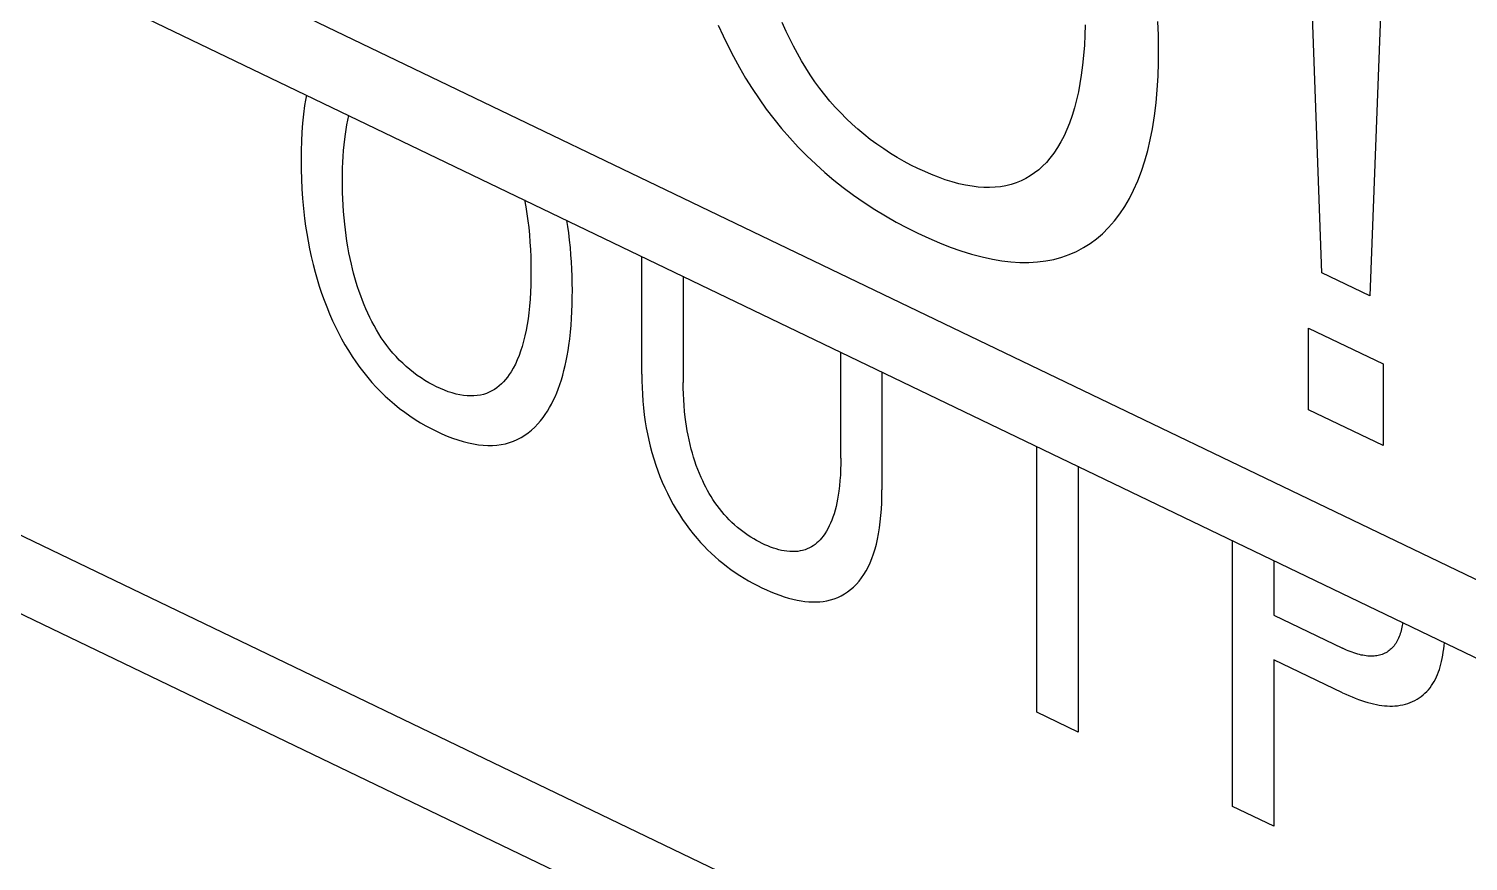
# Model space of a CAD drawing. Extents: x 0 to 420, y 0 to 297.
# Drawn here: x 160.08 to 166.68, y 134.06 to 137.87 of the extents above; entities that cross this region are included whole.
import ezdxf

# ---------------------------------------------------------------- set-up
doc = ezdxf.new("R2010")
doc.units = 0
doc.header["$LTSCALE"] = 23.1
doc.layers.add('40000_ISO', color=7, linetype='CONTINUOUS')

msp = doc.modelspace()

# ---------------------------------------------------------------- linework, layer by layer
at = {"layer": '40000_ISO', "color": 7, "linetype": 'CONTINUOUS'}
for p, q in [((151.239, 142.7894), (204.6505, 117.1157)), ((151.4456, 142.3318), (204.8571, 116.6581)), ((166.0043, 136.7559), (165.9311, 138.7483)), ((166.2971, 138.5724), (166.2239, 136.6503)), ((163.2389, 137.8897), (163.2606, 137.8417)), ((163.5503, 137.8614), (163.5321, 137.9027)), ((163.5663, 137.8275), (163.5503, 137.8614)), ((164.9198, 137.8921), (164.9185, 137.8448)), ((165.2558, 137.8445), (165.2535, 137.9078)), ((163.2606, 137.8417), (163.2836, 137.7938)), ((163.2836, 137.7938), (163.308, 137.7464)), ((163.5831, 137.7938), (163.5663, 137.8275)), ((163.601, 137.7603), (163.5831, 137.7938)), ((164.9161, 137.7981), (164.9126, 137.752)), ((164.9185, 137.8448), (164.9161, 137.7981)), ((165.2566, 137.7819), (165.2558, 137.8445)), ((165.256, 137.7187), (165.2566, 137.7819)), ((163.308, 137.7464), (163.3353, 137.6969)), ((163.6197, 137.7273), (163.601, 137.7603)), ((163.6394, 137.6946), (163.6197, 137.7273)), ((164.9126, 137.752), (164.908, 137.7065)), ((165.2538, 137.6562), (165.256, 137.7187)), ((163.3353, 137.6969), (163.364, 137.648)), ((163.66, 137.6625), (163.6394, 137.6946)), ((163.6816, 137.631), (163.66, 137.6625)), ((164.9022, 137.6617), (164.8961, 137.6231)), ((164.908, 137.7065), (164.9022, 137.6617)), ((165.25, 137.5946), (165.2538, 137.6562)), ((163.364, 137.648), (163.3942, 137.5998)), ((163.3942, 137.5998), (163.4259, 137.5524)), ((163.7041, 137.6002), (163.6816, 137.631)), ((163.7268, 137.5711), (163.7041, 137.6002)), ((164.8889, 137.5851), (164.8805, 137.5479)), ((164.8961, 137.6231), (164.8889, 137.5851)), ((165.2445, 137.5341), (165.25, 137.5946)), ((161.3435, 137.5228), (161.3383, 137.4828)), ((161.3473, 137.5467), (161.3435, 137.5228)), ((161.3515, 137.5703), (161.3473, 137.5467)), ((163.4259, 137.5524), (163.4589, 137.5061)), ((163.7504, 137.5427), (163.7268, 137.5711)), ((163.7747, 137.5151), (163.7504, 137.5427)), ((164.8805, 137.5479), (164.871, 137.5116)), ((165.2372, 137.4746), (165.2445, 137.5341)), ((161.3383, 137.4828), (161.3341, 137.4421)), ((161.5373, 137.4344), (161.5415, 137.4557)), ((161.5415, 137.4557), (161.5463, 137.4767)), ((163.4589, 137.5061), (163.4933, 137.4609)), ((163.4933, 137.4609), (163.529, 137.4169)), ((163.7997, 137.4884), (163.7747, 137.5151)), ((163.8253, 137.4626), (163.7997, 137.4884)), ((163.8515, 137.4378), (163.8253, 137.4626)), ((164.8603, 137.4763), (164.8482, 137.442)), ((164.871, 137.5116), (164.8603, 137.4763)), ((165.2279, 137.4163), (165.2372, 137.4746)), ((161.331, 137.4008), (161.3288, 137.359)), ((161.3341, 137.4421), (161.331, 137.4008)), ((161.5272, 137.3687), (161.5301, 137.3909)), ((161.5301, 137.3909), (161.5334, 137.4128)), ((161.5334, 137.4128), (161.5373, 137.4344)), ((163.529, 137.4169), (163.5664, 137.3738)), ((163.8781, 137.414), (163.8515, 137.4378)), ((163.9051, 137.3913), (163.8781, 137.414)), ((163.9353, 137.3674), (163.9051, 137.3913)), ((164.8362, 137.4123), (164.8231, 137.3836)), ((164.8482, 137.442), (164.8362, 137.4123)), ((165.2181, 137.3659), (165.2279, 137.4163)), ((161.3288, 137.359), (161.3276, 137.3167)), ((161.5219, 137.3161), (161.5243, 137.3425)), ((161.5243, 137.3425), (161.5272, 137.3687)), ((163.5664, 137.3738), (163.605, 137.3322)), ((163.605, 137.3322), (163.6446, 137.2921)), ((163.9658, 137.3449), (163.9353, 137.3674)), ((163.9966, 137.3236), (163.9658, 137.3449)), ((164.0277, 137.3035), (163.9966, 137.3236)), ((164.7932, 137.3296), (164.7763, 137.3045)), ((164.8087, 137.356), (164.7932, 137.3296)), ((164.8231, 137.3836), (164.8087, 137.356)), ((165.2066, 137.3166), (165.2181, 137.3659)), ((161.3276, 137.3167), (161.3271, 137.274)), ((161.3271, 137.274), (161.3275, 137.2302)), ((161.5176, 137.2353), (161.5186, 137.2625)), ((161.5186, 137.2625), (161.52, 137.2894)), ((161.52, 137.2894), (161.5219, 137.3161)), ((163.6446, 137.2921), (163.6851, 137.2535)), ((164.0589, 137.2846), (164.0277, 137.3035)), ((164.0903, 137.2669), (164.0589, 137.2846)), ((164.1218, 137.2501), (164.0903, 137.2669)), ((164.7421, 137.2623), (164.7251, 137.2448)), ((164.7581, 137.2808), (164.7421, 137.2623)), ((164.7763, 137.3045), (164.7581, 137.2808)), ((165.1781, 137.2222), (165.1933, 137.2686)), ((165.1933, 137.2686), (165.2066, 137.3166)), ((161.3275, 137.2302), (161.3287, 137.186)), ((161.5168, 137.1803), (161.517, 137.2079)), ((161.517, 137.2079), (161.5176, 137.2353)), ((163.6851, 137.2535), (163.7263, 137.2165)), ((163.7263, 137.2165), (163.7683, 137.1812)), ((164.1533, 137.2345), (164.1218, 137.2501)), ((164.1849, 137.2198), (164.1533, 137.2345)), ((164.2164, 137.2062), (164.1849, 137.2198)), ((164.2479, 137.1938), (164.2164, 137.2062)), ((164.2791, 137.1827), (164.2479, 137.1938)), ((164.6685, 137.2), (164.6477, 137.1877)), ((164.6883, 137.2136), (164.6685, 137.2)), ((164.7071, 137.2286), (164.6883, 137.2136)), ((164.7251, 137.2448), (164.7071, 137.2286)), ((165.1611, 137.1773), (165.1781, 137.2222)), ((210.0891, 111.4974), (156.6777, 137.171)), ((161.3287, 137.186), (161.3308, 137.1414)), ((161.3308, 137.1414), (161.3339, 137.0964)), ((161.5169, 137.1521), (161.5168, 137.1803)), ((161.5175, 137.1236), (161.5169, 137.1521)), ((161.5185, 137.0951), (161.5175, 137.1236)), ((163.7683, 137.1812), (163.8108, 137.1475)), ((163.8108, 137.1475), (163.8588, 137.1119)), ((164.3102, 137.1729), (164.2791, 137.1827)), ((164.3411, 137.1645), (164.3102, 137.1729)), ((164.3716, 137.1577), (164.3411, 137.1645)), ((164.4018, 137.1525), (164.3716, 137.1577)), ((164.4289, 137.1493), (164.4018, 137.1525)), ((164.4555, 137.1475), (164.4289, 137.1493)), ((164.4817, 137.1471), (164.4555, 137.1475)), ((164.5074, 137.1482), (164.4817, 137.1471)), ((164.5325, 137.1509), (164.5074, 137.1482)), ((164.5569, 137.155), (164.5325, 137.1509)), ((164.5806, 137.1607), (164.5569, 137.155)), ((164.6034, 137.1679), (164.5806, 137.1607)), ((164.626, 137.177), (164.6034, 137.1679)), ((164.6477, 137.1877), (164.626, 137.177)), ((165.1226, 137.0963), (165.142, 137.1342)), ((165.142, 137.1342), (165.1611, 137.1773)), ((161.3339, 137.0964), (161.338, 137.0511)), ((161.5199, 137.0663), (161.5185, 137.0951)), ((161.5217, 137.0373), (161.5199, 137.0663)), ((162.3509, 137.0899), (162.3568, 137.058)), ((162.3568, 137.058), (162.3619, 137.0263)), ((163.8588, 137.1119), (163.9072, 137.0783)), ((163.9072, 137.0783), (163.956, 137.0467)), ((165.0785, 137.026), (165.1015, 137.0603)), ((165.1015, 137.0603), (165.1226, 137.0963)), ((161.338, 137.0511), (161.3432, 137.0053)), ((161.3432, 137.0053), (161.3478, 136.9707)), ((161.5241, 137.0081), (161.5217, 137.0373)), ((161.5269, 136.9788), (161.5241, 137.0081)), ((162.3619, 137.0263), (162.3664, 136.9948)), ((162.3664, 136.9948), (162.3701, 136.9635)), ((162.5496, 136.9682), (162.5452, 136.9966)), ((163.956, 137.0467), (164.0051, 137.0169)), ((164.0051, 137.0169), (164.0544, 136.989)), ((165.0271, 136.9635), (165.0537, 136.9937)), ((165.0537, 136.9937), (165.0785, 137.026)), ((161.3478, 136.9707), (161.3532, 136.936)), ((161.3532, 136.936), (161.3592, 136.901)), ((161.5299, 136.953), (161.5269, 136.9788)), ((161.5332, 136.927), (161.5299, 136.953)), ((161.537, 136.9009), (161.5332, 136.927)), ((162.3701, 136.9635), (162.3734, 136.9298)), ((162.3734, 136.9298), (162.376, 136.8963)), ((162.5535, 136.94), (162.5496, 136.9682)), ((162.5576, 136.9063), (162.5535, 136.94)), ((164.0544, 136.989), (164.1038, 136.9628)), ((164.1038, 136.9628), (164.1533, 136.9382)), ((164.1533, 136.9382), (164.2028, 136.9153)), ((164.9713, 136.9122), (164.9987, 136.9356)), ((164.9987, 136.9356), (165.0271, 136.9635)), ((161.3592, 136.901), (161.366, 136.8658)), ((161.366, 136.8658), (161.3736, 136.8305)), ((161.5413, 136.8747), (161.537, 136.9009)), ((161.5461, 136.8483), (161.5413, 136.8747)), ((162.376, 136.8963), (162.378, 136.8632)), ((162.378, 136.8632), (162.3794, 136.8302)), ((162.5611, 136.8728), (162.5576, 136.9063)), ((162.5639, 136.8395), (162.5611, 136.8728)), ((164.2028, 136.9153), (164.2521, 136.894)), ((164.2521, 136.894), (164.3013, 136.8746)), ((164.3013, 136.8746), (164.3503, 136.8573)), ((164.8803, 136.8546), (164.9121, 136.8717)), ((164.9121, 136.8717), (164.9424, 136.8909)), ((164.9424, 136.8909), (164.9713, 136.9122)), ((161.3736, 136.8305), (161.382, 136.795)), ((161.382, 136.795), (161.3913, 136.7594)), ((161.5515, 136.8219), (161.5461, 136.8483)), ((161.5574, 136.7953), (161.5515, 136.8219)), ((161.5623, 136.7747), (161.5574, 136.7953)), ((162.3794, 136.8302), (162.3802, 136.7976)), ((162.3802, 136.7976), (162.3805, 136.7651)), ((162.5662, 136.8065), (162.5639, 136.8395)), ((162.5679, 136.7737), (162.5662, 136.8065)), ((162.8884, 136.2918), (162.8884, 136.8315)), ((164.3503, 136.8573), (164.399, 136.8421)), ((164.399, 136.8421), (164.4473, 136.8292)), ((164.4473, 136.8292), (164.4952, 136.8188)), ((164.4952, 136.8188), (164.5376, 136.8117)), ((164.5376, 136.8117), (164.5796, 136.8067)), ((164.5796, 136.8067), (164.6209, 136.8041)), ((164.6209, 136.8041), (164.6614, 136.8038)), ((164.6614, 136.8038), (164.701, 136.806)), ((164.701, 136.806), (164.7395, 136.8106)), ((164.7395, 136.8106), (164.7769, 136.8179)), ((164.7769, 136.8179), (164.8127, 136.8277)), ((164.8127, 136.8277), (164.8472, 136.8399)), ((164.8472, 136.8399), (164.8803, 136.8546)), ((161.3913, 136.7594), (161.4004, 136.7275)), ((161.4004, 136.7275), (161.4102, 136.6957)), ((161.5677, 136.7541), (161.5623, 136.7747)), ((161.5734, 136.7335), (161.5677, 136.7541)), ((161.5795, 136.7128), (161.5734, 136.7335)), ((162.3802, 136.7323), (162.3795, 136.6998)), ((162.3805, 136.7651), (162.3802, 136.7323)), ((162.5691, 136.7411), (162.5679, 136.7737)), ((162.5698, 136.7087), (162.5691, 136.7411)), ((163.0781, 136.7404), (163.0781, 136.2541)), ((166.2239, 136.6503), (166.0043, 136.7559)), ((156.8843, 136.7134), (210.2957, 111.0398)), ((161.4102, 136.6957), (161.4208, 136.6637)), ((161.4208, 136.6637), (161.4322, 136.6318)), ((161.586, 136.692), (161.5795, 136.7128)), ((161.5929, 136.6713), (161.586, 136.692)), ((161.6003, 136.6505), (161.5929, 136.6713)), ((162.3781, 136.6675), (162.3762, 136.6356)), ((162.3795, 136.6998), (162.3781, 136.6675)), ((162.5701, 136.6765), (162.5698, 136.7087)), ((162.5699, 136.6439), (162.5701, 136.6765)), ((161.4322, 136.6318), (161.4444, 136.5999)), ((161.4444, 136.5999), (161.4576, 136.568)), ((161.6082, 136.6297), (161.6003, 136.6505)), ((161.6159, 136.6103), (161.6082, 136.6297)), ((161.6241, 136.591), (161.6159, 136.6103)), ((162.3736, 136.604), (162.3703, 136.5728)), ((162.3762, 136.6356), (162.3736, 136.604)), ((162.5681, 136.5794), (162.5692, 136.6115)), ((162.5692, 136.6115), (162.5699, 136.6439)), ((161.4576, 136.568), (161.4716, 136.5362)), ((161.4716, 136.5362), (161.4846, 136.5086)), ((161.6327, 136.5717), (161.6241, 136.591)), ((161.6418, 136.5525), (161.6327, 136.5717)), ((161.6513, 136.5335), (161.6418, 136.5525)), ((161.6614, 136.5146), (161.6513, 136.5335)), ((162.3669, 136.546), (162.3628, 136.5196)), ((162.3703, 136.5728), (162.3669, 136.546)), ((162.5642, 136.516), (162.5664, 136.5476)), ((162.5664, 136.5476), (162.5681, 136.5794)), ((161.4846, 136.5086), (161.4983, 136.4811)), ((161.4983, 136.4811), (161.5127, 136.4538)), ((161.672, 136.4959), (161.6614, 136.5146)), ((161.6831, 136.4775), (161.672, 136.4959)), ((161.6948, 136.4593), (161.6831, 136.4775)), ((162.3528, 136.468), (162.3467, 136.443)), ((162.3581, 136.4936), (162.3528, 136.468)), ((162.3628, 136.5196), (162.3581, 136.4936)), ((162.5579, 136.454), (162.5613, 136.4848)), ((162.5613, 136.4848), (162.5642, 136.516)), ((165.9433, 136.1297), (165.9433, 136.5037)), ((165.9433, 136.5037), (166.2849, 136.3395)), ((161.5127, 136.4538), (161.5279, 136.4268)), ((161.5279, 136.4268), (161.5439, 136.4001)), ((161.5439, 136.4001), (161.5605, 136.3739)), ((161.7073, 136.4411), (161.6948, 136.4593)), ((161.7203, 136.4234), (161.7073, 136.4411)), ((161.7339, 136.406), (161.7203, 136.4234)), ((161.7479, 136.3892), (161.7339, 136.406)), ((162.3332, 136.3977), (162.3258, 136.3773)), ((162.3398, 136.4186), (162.3332, 136.3977)), ((162.3467, 136.443), (162.3398, 136.4186)), ((162.5464, 136.3769), (162.5504, 136.4001)), ((162.5504, 136.4001), (162.5539, 136.4235)), ((162.5539, 136.4235), (162.5579, 136.454)), ((161.5605, 136.3739), (161.578, 136.3481)), ((161.578, 136.3481), (161.5962, 136.3228)), ((161.7624, 136.3728), (161.7479, 136.3892)), ((161.7773, 136.3571), (161.7624, 136.3728)), ((161.7926, 136.342), (161.7773, 136.3571)), ((161.8082, 136.3276), (161.7926, 136.342)), ((162.309, 136.3385), (162.2994, 136.32)), ((162.3178, 136.3576), (162.309, 136.3385)), ((162.3258, 136.3773), (162.3178, 136.3576)), ((162.5318, 136.3093), (162.5371, 136.3315)), ((162.5371, 136.3315), (162.542, 136.3541)), ((162.542, 136.3541), (162.5464, 136.3769)), ((163.8002, 135.907), (163.8002, 136.3932)), ((166.2849, 136.3395), (166.2849, 135.9655)), ((161.5962, 136.3228), (161.6141, 136.2994)), ((161.6141, 136.2994), (161.6327, 136.2766)), ((161.6327, 136.2766), (161.6519, 136.2544)), ((161.8249, 136.3132), (161.8082, 136.3276)), ((161.842, 136.2996), (161.8249, 136.3132)), ((161.8593, 136.2869), (161.842, 136.2996)), ((161.8768, 136.2749), (161.8593, 136.2869)), ((161.8945, 136.2637), (161.8768, 136.2749)), ((162.2644, 136.268), (162.2552, 136.2576)), ((162.2731, 136.279), (162.2644, 136.268)), ((162.2813, 136.2905), (162.2731, 136.279)), ((162.2891, 136.3024), (162.2813, 136.2905)), ((162.2994, 136.32), (162.2891, 136.3024)), ((162.5128, 136.245), (162.5197, 136.266)), ((162.5197, 136.266), (162.526, 136.2875)), ((162.526, 136.2875), (162.5318, 136.3093)), ((162.8884, 136.2918), (162.8887, 136.2616)), ((163.9889, 136.3026), (163.9889, 135.7628)), ((161.6519, 136.2544), (161.6717, 136.2329)), ((161.6717, 136.2329), (161.6919, 136.2121)), ((161.6919, 136.2121), (161.7125, 136.192)), ((161.9123, 136.2532), (161.8945, 136.2637)), ((161.9302, 136.2435), (161.9123, 136.2532)), ((161.9481, 136.2346), (161.9302, 136.2435)), ((161.9661, 136.2263), (161.9481, 136.2346)), ((161.984, 136.2188), (161.9661, 136.2263)), ((162.0018, 136.2121), (161.984, 136.2188)), ((162.0195, 136.2063), (162.0018, 136.2121)), ((162.037, 136.2015), (162.0195, 136.2063)), ((162.0543, 136.1976), (162.037, 136.2015)), ((162.1626, 136.1999), (162.1486, 136.1966)), ((162.1762, 136.2042), (162.1626, 136.1999)), ((162.1893, 136.2095), (162.1762, 136.2042)), ((162.2018, 136.2156), (162.1893, 136.2095)), ((162.2136, 136.2225), (162.2018, 136.2156)), ((162.2248, 136.2302), (162.2136, 136.2225)), ((162.2355, 136.2386), (162.2248, 136.2302)), ((162.2456, 136.2478), (162.2355, 136.2386)), ((162.2552, 136.2576), (162.2456, 136.2478)), ((162.4909, 136.1889), (162.4984, 136.2065)), ((162.4984, 136.2065), (162.5055, 136.2244)), ((162.5055, 136.2244), (162.5128, 136.245)), ((162.8887, 136.2616), (162.8896, 136.2312)), ((162.8896, 136.2312), (162.8911, 136.2004)), ((162.8911, 136.2004), (162.8933, 136.1694)), ((163.0783, 136.2281), (163.0781, 136.2541)), ((163.079, 136.2019), (163.0783, 136.2281)), ((163.0802, 136.1755), (163.079, 136.2019)), ((161.7125, 136.192), (161.7336, 136.1728)), ((161.7336, 136.1728), (161.755, 136.1544)), ((161.755, 136.1544), (161.7784, 136.1356)), ((161.7784, 136.1356), (161.8021, 136.1178)), ((162.0714, 136.1947), (162.0543, 136.1976)), ((162.0882, 136.193), (162.0714, 136.1947)), ((162.1038, 136.1924), (162.0882, 136.193)), ((162.1191, 136.1928), (162.1038, 136.1924)), ((162.134, 136.1942), (162.1191, 136.1928)), ((162.1486, 136.1966), (162.134, 136.1942)), ((162.4561, 136.1233), (162.4656, 136.139)), ((162.4656, 136.139), (162.4745, 136.1552)), ((162.4745, 136.1552), (162.4829, 136.1718)), ((162.4829, 136.1718), (162.4909, 136.1889)), ((162.8933, 136.1694), (162.8962, 136.138)), ((162.8962, 136.138), (162.8999, 136.1064)), ((163.0819, 136.1488), (163.0802, 136.1755)), ((163.0843, 136.122), (163.0819, 136.1488)), ((161.8021, 136.1178), (161.8261, 136.1009)), ((161.8261, 136.1009), (161.8502, 136.0851)), ((161.8502, 136.0851), (161.8746, 136.0702)), ((161.8746, 136.0702), (161.899, 136.0562)), ((162.4116, 136.0642), (162.4247, 136.0793)), ((162.4247, 136.0793), (162.4357, 136.0934)), ((162.4357, 136.0934), (162.4462, 136.1081)), ((162.4462, 136.1081), (162.4561, 136.1233)), ((162.8999, 136.1064), (162.9044, 136.0746)), ((162.9044, 136.0746), (162.909, 136.0466)), ((163.0872, 136.0948), (163.0843, 136.122)), ((163.0899, 136.0744), (163.0872, 136.0948)), ((163.0929, 136.0539), (163.0899, 136.0744)), ((166.2849, 135.9655), (165.9433, 136.1297)), ((161.899, 136.0562), (161.9235, 136.0431)), ((161.9235, 136.0431), (161.9481, 136.0309)), ((161.9481, 136.0309), (161.9727, 136.0195)), ((161.9727, 136.0195), (161.9971, 136.0091)), ((161.9971, 136.0091), (162.0215, 135.9996)), ((162.3179, 135.9931), (162.3354, 136.0022)), ((162.3354, 136.0022), (162.3521, 136.0125)), ((162.3521, 136.0125), (162.3681, 136.0239)), ((162.3681, 136.0239), (162.3833, 136.0364)), ((162.3833, 136.0364), (162.3978, 136.0498)), ((162.3978, 136.0498), (162.4116, 136.0642)), ((162.909, 136.0466), (162.9143, 136.0185)), ((162.9143, 136.0185), (162.9204, 135.9903)), ((163.0963, 136.0332), (163.0929, 136.0539)), ((163.1002, 136.0125), (163.0963, 136.0332)), ((163.1046, 135.9916), (163.1002, 136.0125)), ((162.0215, 135.9996), (162.0458, 135.9912)), ((162.0458, 135.9912), (162.0699, 135.9838)), ((162.0699, 135.9838), (162.0938, 135.9776)), ((162.0938, 135.9776), (162.1175, 135.9727)), ((162.1175, 135.9727), (162.1408, 135.9691)), ((162.1408, 135.9691), (162.1622, 135.9669)), ((162.1622, 135.9669), (162.1833, 135.966)), ((162.1833, 135.966), (162.204, 135.9662)), ((162.204, 135.9662), (162.2242, 135.9676)), ((162.2242, 135.9676), (162.2439, 135.9702)), ((162.2439, 135.9702), (162.2631, 135.974)), ((162.2631, 135.974), (162.2817, 135.979)), ((162.2817, 135.979), (162.2997, 135.9852)), ((162.2997, 135.9852), (162.3179, 135.9931)), ((162.9204, 135.9903), (162.9271, 135.9619)), ((162.9271, 135.9619), (162.9347, 135.9333)), ((163.1094, 135.9707), (163.1046, 135.9916)), ((163.1148, 135.9496), (163.1094, 135.9707)), ((163.1199, 135.931), (163.1148, 135.9496)), ((164.6983, 134.7446), (164.6983, 135.9616)), ((162.9347, 135.9333), (162.9431, 135.9047)), ((162.9431, 135.9047), (162.9524, 135.876)), ((162.9524, 135.876), (162.9616, 135.8501)), ((163.1255, 135.9123), (163.1199, 135.931)), ((163.1316, 135.8935), (163.1255, 135.9123)), ((163.1381, 135.8747), (163.1316, 135.8935)), ((163.1451, 135.856), (163.1381, 135.8747)), ((163.8, 135.8811), (163.7993, 135.8555)), ((163.8002, 135.907), (163.8, 135.8811)), ((164.8879, 135.8704), (164.8879, 134.6534)), ((162.9616, 135.8501), (162.9715, 135.8242)), ((162.9715, 135.8242), (162.9821, 135.7983)), ((163.1526, 135.8372), (163.1451, 135.856)), ((163.1606, 135.8185), (163.1526, 135.8372)), ((163.1673, 135.8039), (163.1606, 135.8185)), ((163.1743, 135.7893), (163.1673, 135.8039)), ((163.7964, 135.805), (163.7941, 135.7803)), ((163.7982, 135.8301), (163.7964, 135.805)), ((163.7993, 135.8555), (163.7982, 135.8301)), ((162.9821, 135.7983), (162.9935, 135.7725)), ((162.9935, 135.7725), (163.0057, 135.7469)), ((163.0057, 135.7469), (163.0186, 135.7214)), ((163.1816, 135.7748), (163.1743, 135.7893)), ((163.1893, 135.7604), (163.1816, 135.7748)), ((163.1973, 135.7461), (163.1893, 135.7604)), ((163.2057, 135.732), (163.1973, 135.7461)), ((163.7886, 135.738), (163.7856, 135.7204)), ((163.7912, 135.7559), (163.7886, 135.738)), ((163.7941, 135.7803), (163.7912, 135.7559)), ((163.9886, 135.7329), (163.9889, 135.7628)), ((163.0186, 135.7214), (163.0324, 135.6962)), ((163.0324, 135.6962), (163.046, 135.6727)), ((163.046, 135.6727), (163.0604, 135.6495)), ((163.2145, 135.7181), (163.2057, 135.732)), ((163.2236, 135.7045), (163.2145, 135.7181)), ((163.2331, 135.691), (163.2236, 135.7045)), ((163.2436, 135.6771), (163.2331, 135.691)), ((163.2544, 135.6635), (163.2436, 135.6771)), ((163.7784, 135.686), (163.7741, 135.6692)), ((163.7822, 135.703), (163.7784, 135.686)), ((163.7856, 135.7204), (163.7822, 135.703)), ((163.984, 135.6451), (163.9862, 135.674)), ((163.9862, 135.674), (163.9877, 135.7033)), ((163.9877, 135.7033), (163.9886, 135.7329)), ((163.0604, 135.6495), (163.0754, 135.6267)), ((163.0754, 135.6267), (163.091, 135.6043)), ((163.2656, 135.6503), (163.2544, 135.6635)), ((163.2772, 135.6375), (163.2656, 135.6503)), ((163.289, 135.6251), (163.2772, 135.6375)), ((163.3012, 135.6131), (163.289, 135.6251)), ((163.3135, 135.6017), (163.3012, 135.6131)), ((163.7534, 135.6101), (163.7474, 135.5972)), ((163.7589, 135.6233), (163.7534, 135.6101)), ((163.764, 135.637), (163.7589, 135.6233)), ((163.7693, 135.6529), (163.764, 135.637)), ((163.7741, 135.6692), (163.7693, 135.6529)), ((163.9774, 135.5885), (163.9811, 135.6166)), ((163.9811, 135.6166), (163.984, 135.6451)), ((163.091, 135.6043), (163.1073, 135.5823)), ((163.1073, 135.5823), (163.1241, 135.5609)), ((163.1241, 135.5609), (163.1415, 135.5401)), ((163.1415, 135.5401), (163.1573, 135.5223)), ((163.3261, 135.5907), (163.3135, 135.6017)), ((163.3383, 135.5808), (163.3261, 135.5907)), ((163.3507, 135.5713), (163.3383, 135.5808)), ((163.3631, 135.5623), (163.3507, 135.5713)), ((163.3757, 135.5537), (163.3631, 135.5623)), ((163.3884, 135.5457), (163.3757, 135.5537)), ((163.4011, 135.538), (163.3884, 135.5457)), ((163.7121, 135.542), (163.7051, 135.5341)), ((163.7187, 135.5503), (163.7121, 135.542)), ((163.7266, 135.5612), (163.7187, 135.5503)), ((163.734, 135.5727), (163.7266, 135.5612)), ((163.741, 135.5847), (163.734, 135.5727)), ((163.7474, 135.5972), (163.741, 135.5847)), ((163.9683, 135.5375), (163.9729, 135.561)), ((163.9729, 135.561), (163.9774, 135.5885)), ((163.1573, 135.5223), (163.1735, 135.505)), ((163.1735, 135.505), (163.1901, 135.4883)), ((163.1901, 135.4883), (163.2069, 135.472)), ((163.414, 135.5308), (163.4011, 135.538)), ((163.4268, 135.524), (163.414, 135.5308)), ((163.4396, 135.5176), (163.4268, 135.524)), ((163.4526, 135.5116), (163.4396, 135.5176)), ((163.4654, 135.506), (163.4526, 135.5116)), ((163.4783, 135.5009), (163.4654, 135.506)), ((163.4911, 135.4963), (163.4783, 135.5009)), ((163.5038, 135.4921), (163.4911, 135.4963)), ((163.5165, 135.4886), (163.5038, 135.4921)), ((163.529, 135.4856), (163.5165, 135.4886)), ((163.5414, 135.4831), (163.529, 135.4856)), ((163.5536, 135.4814), (163.5414, 135.4831)), ((163.5662, 135.4802), (163.5536, 135.4814)), ((163.5786, 135.4798), (163.5662, 135.4802)), ((163.5907, 135.48), (163.5786, 135.4798)), ((163.6026, 135.481), (163.5907, 135.48)), ((163.6141, 135.4828), (163.6026, 135.481)), ((163.6253, 135.4852), (163.6141, 135.4828)), ((163.6362, 135.4884), (163.6253, 135.4852)), ((163.6466, 135.4922), (163.6362, 135.4884)), ((163.6561, 135.4966), (163.6466, 135.4922)), ((163.6652, 135.5015), (163.6561, 135.4966)), ((163.6739, 135.507), (163.6652, 135.5015)), ((163.6822, 135.513), (163.6739, 135.507)), ((163.6902, 135.5196), (163.6822, 135.513)), ((163.6978, 135.5266), (163.6902, 135.5196)), ((163.7051, 135.5341), (163.6978, 135.5266)), ((163.9502, 135.4701), (163.957, 135.492)), ((163.957, 135.492), (163.963, 135.5145)), ((163.963, 135.5145), (163.9683, 135.5375)), ((165.5954, 134.3134), (165.5954, 135.5304)), ((163.2069, 135.472), (163.2241, 135.4564)), ((163.2241, 135.4564), (163.2415, 135.4413)), ((163.2415, 135.4413), (163.2591, 135.4268)), ((163.2591, 135.4268), (163.2769, 135.4129)), ((163.2769, 135.4129), (163.2968, 135.3982)), ((163.9158, 135.3914), (163.9249, 135.4086)), ((163.9249, 135.4086), (163.9342, 135.4283)), ((163.9342, 135.4283), (163.9426, 135.4489)), ((163.9426, 135.4489), (163.9502, 135.4701)), ((165.785, 135.4392), (165.785, 135.1885)), ((163.2968, 135.3982), (163.3167, 135.3843)), ((163.3167, 135.3843), (163.3369, 135.371)), ((163.3369, 135.371), (163.3571, 135.3584)), ((163.3571, 135.3584), (163.3774, 135.3465)), ((163.3774, 135.3465), (163.3978, 135.3352)), ((163.8716, 135.3306), (163.8838, 135.3446)), ((163.8838, 135.3446), (163.8952, 135.3594)), ((163.8952, 135.3594), (163.9059, 135.375)), ((163.9059, 135.375), (163.9158, 135.3914)), ((163.3978, 135.3352), (163.4182, 135.3245)), ((163.4182, 135.3245), (163.4387, 135.3144)), ((163.4387, 135.3144), (163.4591, 135.3049)), ((163.4591, 135.3049), (163.4795, 135.2959)), ((163.4795, 135.2959), (163.4999, 135.2876)), ((163.4999, 135.2876), (163.5202, 135.28)), ((163.5202, 135.28), (163.5405, 135.2731)), ((163.7863, 135.27), (163.802, 135.2774)), ((163.802, 135.2774), (163.817, 135.2858)), ((163.817, 135.2858), (163.8313, 135.2952)), ((163.8313, 135.2952), (163.845, 135.3056)), ((163.845, 135.3056), (163.8587, 135.3176)), ((163.8587, 135.3176), (163.8716, 135.3306)), ((163.5405, 135.2731), (163.5606, 135.2671)), ((163.5606, 135.2671), (163.5806, 135.2618)), ((163.5806, 135.2618), (163.6004, 135.2574)), ((163.6004, 135.2574), (163.6182, 135.2542)), ((163.6182, 135.2542), (163.6358, 135.2517)), ((163.6358, 135.2517), (163.6532, 135.2501)), ((163.6532, 135.2501), (163.6704, 135.2493)), ((163.6704, 135.2493), (163.6873, 135.2493)), ((163.6873, 135.2493), (163.7038, 135.2501)), ((163.7038, 135.2501), (163.72, 135.2518)), ((163.72, 135.2518), (163.7358, 135.2545)), ((163.7358, 135.2545), (163.7532, 135.2585)), ((163.7532, 135.2585), (163.7701, 135.2637)), ((163.7701, 135.2637), (163.7863, 135.27)), ((165.785, 135.1885), (166.0994, 135.0373)), ((166.3736, 135.1483), (166.3724, 135.1408)), ((166.3747, 135.1558), (166.3736, 135.1483)), ((166.3559, 135.0838), (166.353, 135.0773)), ((166.3587, 135.0904), (166.3559, 135.0838)), ((166.3613, 135.0973), (166.3587, 135.0904)), ((166.3636, 135.1043), (166.3613, 135.0973)), ((166.3658, 135.1115), (166.3636, 135.1043)), ((166.3677, 135.1189), (166.3658, 135.1115)), ((166.3695, 135.1263), (166.3677, 135.1189)), ((166.3711, 135.1335), (166.3695, 135.1263)), ((166.3724, 135.1408), (166.3711, 135.1335)), ((166.1081, 135.0332), (166.0994, 135.0373)), ((166.1169, 135.0293), (166.1081, 135.0332)), ((166.1256, 135.0256), (166.1169, 135.0293)), ((166.1343, 135.0221), (166.1256, 135.0256)), ((166.1429, 135.0188), (166.1343, 135.0221)), ((166.1516, 135.0158), (166.1429, 135.0188)), ((166.1602, 135.013), (166.1516, 135.0158)), ((166.1688, 135.0105), (166.1602, 135.013)), ((166.2868, 135.0117), (166.2811, 135.0094)), ((166.2925, 135.0142), (166.2868, 135.0117)), ((166.2979, 135.017), (166.2925, 135.0142)), ((166.3032, 135.0201), (166.2979, 135.017)), ((166.3083, 135.0235), (166.3032, 135.0201)), ((166.3133, 135.0271), (166.3083, 135.0235)), ((166.318, 135.031), (166.3133, 135.0271)), ((166.3226, 135.0351), (166.318, 135.031)), ((166.327, 135.0394), (166.3226, 135.0351)), ((166.3312, 135.044), (166.327, 135.0394)), ((166.3352, 135.0488), (166.3312, 135.044)), ((166.3391, 135.0538), (166.3352, 135.0488)), ((166.3427, 135.059), (166.3391, 135.0538)), ((166.3463, 135.0649), (166.3427, 135.059)), ((166.3498, 135.071), (166.3463, 135.0649)), ((166.353, 135.0773), (166.3498, 135.071)), ((166.5585, 135.005), (166.5608, 135.0194)), ((166.5608, 135.0194), (166.5628, 135.0341)), ((166.5628, 135.0341), (166.5644, 135.0489)), ((166.5644, 135.0489), (166.5657, 135.0639)), ((165.785, 134.9848), (165.785, 134.2222)), ((166.0994, 134.8336), (165.785, 134.9848)), ((166.1774, 135.0082), (166.1688, 135.0105)), ((166.185, 135.0064), (166.1774, 135.0082)), ((166.1926, 135.0049), (166.185, 135.0064)), ((166.2001, 135.0036), (166.1926, 135.0049)), ((166.2076, 135.0025), (166.2001, 135.0036)), ((166.215, 135.0018), (166.2076, 135.0025)), ((166.2222, 135.0013), (166.215, 135.0018)), ((166.2295, 135.001), (166.2222, 135.0013)), ((166.2366, 135.0011), (166.2295, 135.001)), ((166.2435, 135.0015), (166.2366, 135.0011)), ((166.2501, 135.0021), (166.2435, 135.0015)), ((166.2566, 135.003), (166.2501, 135.0021)), ((166.2629, 135.0042), (166.2566, 135.003)), ((166.2691, 135.0056), (166.2629, 135.0042)), ((166.2752, 135.0074), (166.2691, 135.0056)), ((166.2811, 135.0094), (166.2752, 135.0074)), ((166.5427, 134.9405), (166.5464, 134.9524)), ((166.5464, 134.9524), (166.5498, 134.9645)), ((166.5498, 134.9645), (166.5528, 134.9768)), ((166.5528, 134.9768), (166.5559, 134.9908)), ((166.5559, 134.9908), (166.5585, 135.005)), ((166.5132, 134.8756), (166.5191, 134.8855)), ((166.5191, 134.8855), (166.5245, 134.8959)), ((166.5245, 134.8959), (166.5296, 134.9065)), ((166.5296, 134.9065), (166.5343, 134.9175)), ((166.5343, 134.9175), (166.5387, 134.9289)), ((166.5387, 134.9289), (166.5427, 134.9405)), ((166.0994, 134.8336), (166.1139, 134.8268)), ((166.1139, 134.8268), (166.1283, 134.8204)), ((166.1283, 134.8204), (166.1428, 134.8142)), ((166.1428, 134.8142), (166.1572, 134.8084)), ((166.4502, 134.8096), (166.4594, 134.8162)), ((166.4594, 134.8162), (166.4683, 134.8233)), ((166.4683, 134.8233), (166.4769, 134.8309)), ((166.4769, 134.8309), (166.485, 134.8389)), ((166.485, 134.8389), (166.4927, 134.8475)), ((166.4927, 134.8475), (166.5001, 134.8566)), ((166.5001, 134.8566), (166.507, 134.8661)), ((166.507, 134.8661), (166.5132, 134.8756)), ((166.1572, 134.8084), (166.1716, 134.8029)), ((166.1716, 134.8029), (166.186, 134.7979)), ((166.186, 134.7979), (166.2003, 134.7932)), ((166.2003, 134.7932), (166.2146, 134.789)), ((166.2146, 134.789), (166.2288, 134.7852)), ((166.2288, 134.7852), (166.2415, 134.7822)), ((166.2415, 134.7822), (166.2541, 134.7795)), ((166.2541, 134.7795), (166.2667, 134.7773)), ((166.2667, 134.7773), (166.2791, 134.7755)), ((166.2791, 134.7755), (166.2914, 134.7742)), ((166.2914, 134.7742), (166.3036, 134.7732)), ((166.3036, 134.7732), (166.3156, 134.7728)), ((166.3156, 134.7728), (166.3275, 134.7728)), ((166.3275, 134.7728), (166.3392, 134.7733)), ((166.3392, 134.7733), (166.3515, 134.7744)), ((166.3515, 134.7744), (166.3637, 134.7761)), ((166.3637, 134.7761), (166.3755, 134.7783)), ((166.3755, 134.7783), (166.3871, 134.7811)), ((166.3871, 134.7811), (166.3984, 134.7845)), ((166.3984, 134.7845), (166.4095, 134.7884)), ((166.4095, 134.7884), (166.4202, 134.7929)), ((166.4202, 134.7929), (166.4306, 134.798)), ((166.4306, 134.798), (166.4405, 134.8035)), ((166.4405, 134.8035), (166.4502, 134.8096)), ((164.8879, 134.6534), (164.6983, 134.7446)), ((165.785, 134.2222), (165.5954, 134.3134))]:
    msp.add_line(p, q, dxfattribs=at)

doc.saveas('drawing.dxf')
